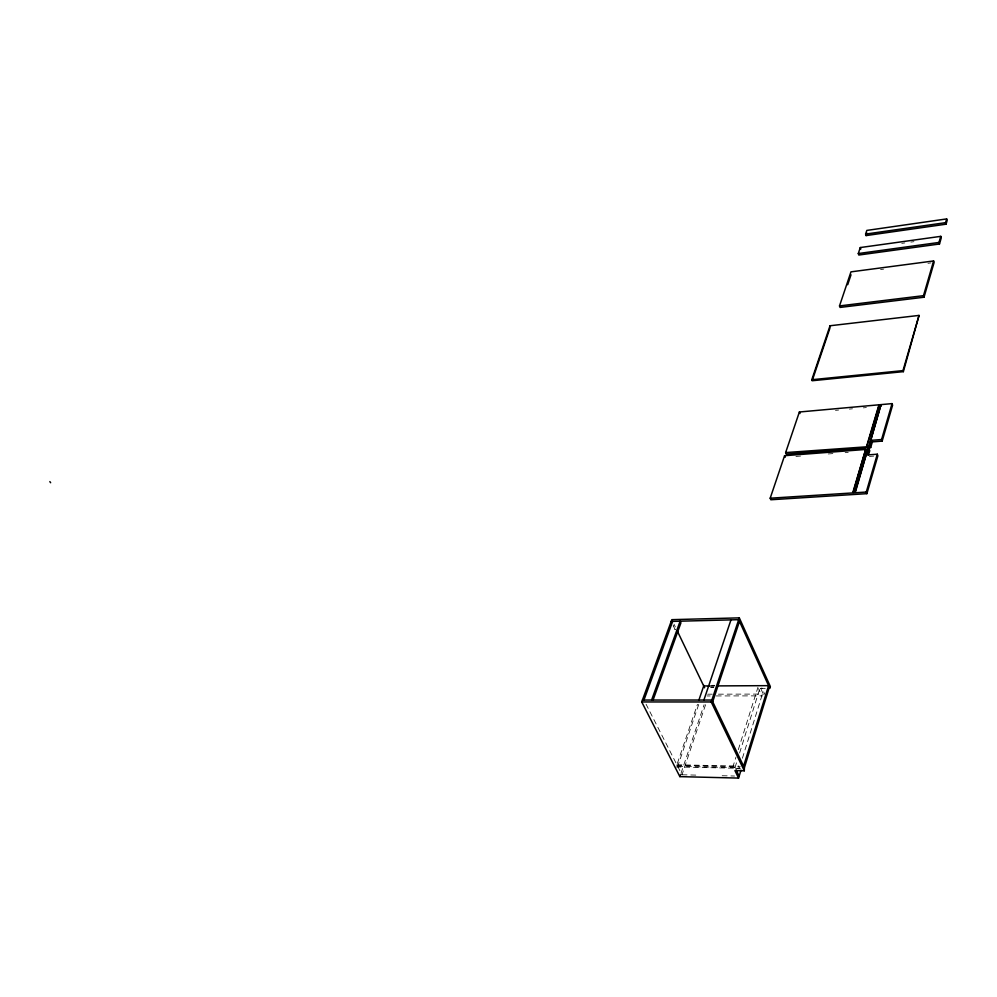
<?xml version="1.0" encoding="UTF-8"?>
<svg xmlns="http://www.w3.org/2000/svg" width="997" height="997" viewBox="0 0 997 997"><rect width="100%" height="100%" fill="white"/><g stroke="black" fill="none" stroke-linecap="round" stroke-linejoin="round"><path stroke-width="0.75" stroke-dasharray="4.99 3.74" d="M742.391 758.256L761.858 695.869L758.505 688.541M735.013 767.578L736.845 761.733M739.6 752.984L760.213 687.307L764.113 695.869M732.683 767.528L735.96 757.122M738.291 749.694L757.944 687.319M705.564 704.717L681.998 774.781L646.068 704.206M681.001 773.286L704.106 704.717M698.723 704.418L677.499 766.992L676.676 765.409L697.464 704.293M901.799 243.355L904.827 242.944M910.909 242.097L913.937 241.673M880.563 269.539L883.616 269.14M927.983 263.295L931.048 262.896M835.486 410.34L838.577 410.066M849.382 409.094L852.472 408.807M863.277 407.848L866.356 407.561M795.967 456.427L800.579 456.065M828.245 453.947L832.856 453.598M845.144 452.663L848.223 452.426M869.446 456.427L873.671 456.115M711.621 685.338L714.724 685.325M709.889 685.936L714.525 685.911M710.836 686.933L713.927 686.921M710.649 687.519L713.727 687.506M760.699 688.379L765.247 688.366M707.646 694.186L712.269 694.186M718.438 694.174L764.674 694.074L761.833 687.83M707.047 695.956L710.138 695.956M716.307 695.943L762.58 695.869M676.913 764.774L738.951 766.057M676.676 765.409L740.297 766.743M677.711 766.357L739.724 767.678M676.003 766.955L739.525 768.326M735.537 768.65L740.883 768.762M682.048 774.781L699.034 775.18M722.177 775.741L734.527 776.027M673.997 624.147L675.33 626.914M675.181 629.705L673.187 625.555L675.168 629.705"/><path stroke-width="1.5" d="M946.066 224.188L945.58 222.655L946.664 218.916L866.829 230.419L865.595 234.096L866.106 235.579L946.066 224.188L947.15 220.449L946.664 218.916M866.879 493.665L877.883 455.791L877.298 454.208L867.44 454.944L869.147 449.186L867.751 449.298L855.127 491.795L852.996 491.932L865.658 449.46L784.577 455.704L770.183 498.213L770.831 499.759L866.879 493.665L866.268 492.057L877.298 454.208M872.363 441.883L882.158 441.11L892.602 405.206L892.041 403.623L799.382 411.998L785.636 452.588L786.259 454.134L870.68 447.591L872.363 441.883L871.777 440.3L881.572 439.527L892.041 403.623M924.007 297.231L934.102 262.498L933.603 260.952L850.964 271.857L839.511 305.917L840.06 307.425L924.007 297.231L923.484 295.673L933.603 260.952M939.486 244.003L941.255 237.897L940.769 236.351L860.299 247.543L858.292 253.55L858.816 255.033L939.486 244.003L938.987 242.458L940.769 236.351M903.357 371.657L902.995 370.61L919.035 315.413L830.027 325.757L811.782 379.732L812.169 380.742L903.357 371.657L919.035 315.413M870.68 447.591L870.094 446.008L871.777 440.3M868.462 455.093L869.745 450.781L869.147 449.186M866.605 446.282L878.693 405.717L880.75 405.53L868.898 446.644L785.636 452.588M853.195 492.468L865.658 449.46M866.792 446.806L879.155 405.33M868.898 446.644L880.75 405.53M855.339 492.331L867.751 449.298M769.497 686.671L744.173 768.425L743.401 766.805L768.774 685.051L769.796 688.341L770.357 686.547L739.313 617.866L671.828 619.66L641.732 701.95L679.867 776.638L738.553 778.084L741.008 770.195M738.553 778.084L734.926 770.594L744.298 770.793L744.373 767.777M866.106 235.579L866.929 233.124M744.298 770.793L711.21 701.963L739.313 617.866M712.693 701.738L739.487 621.38M847.687 284.718L851.014 274.773M703.907 700.019L730.975 619.872M812.667 379.284L829.903 328.225M679.867 776.638L680.502 774.744M698.947 699.931L703.907 685.375M651.602 700.044L680.128 621.193L680.926 622.863L652.985 700.268M643.95 700.044L672.676 621.38M865.595 234.096L945.58 222.655M858.292 253.55L938.987 242.458M839.511 305.917L923.484 295.673M811.782 379.732L902.995 370.61M880.937 406.066L878.693 405.717M868.699 446.12L870.094 446.008M865.845 449.983L867.951 449.821M770.183 498.213L866.268 492.057M671.193 621.418L738.715 619.673L768.587 685.649L717.616 685.899M709.889 685.936L703.708 685.961L704.468 687.544M642.429 700.044L711.858 700.031L743.6 766.157M641.732 701.95L711.21 701.963M49.85 481.601L50.648 482.735M736.135 769.896L739.163 776.14M677.324 631.051L704.53 687.668M784.577 455.704L785.212 457.249M799.382 411.998L799.993 413.531M830.027 325.757L830.401 326.767M881.572 439.527L882.158 441.11M860.299 247.543L860.822 249.038"/></g></svg>
